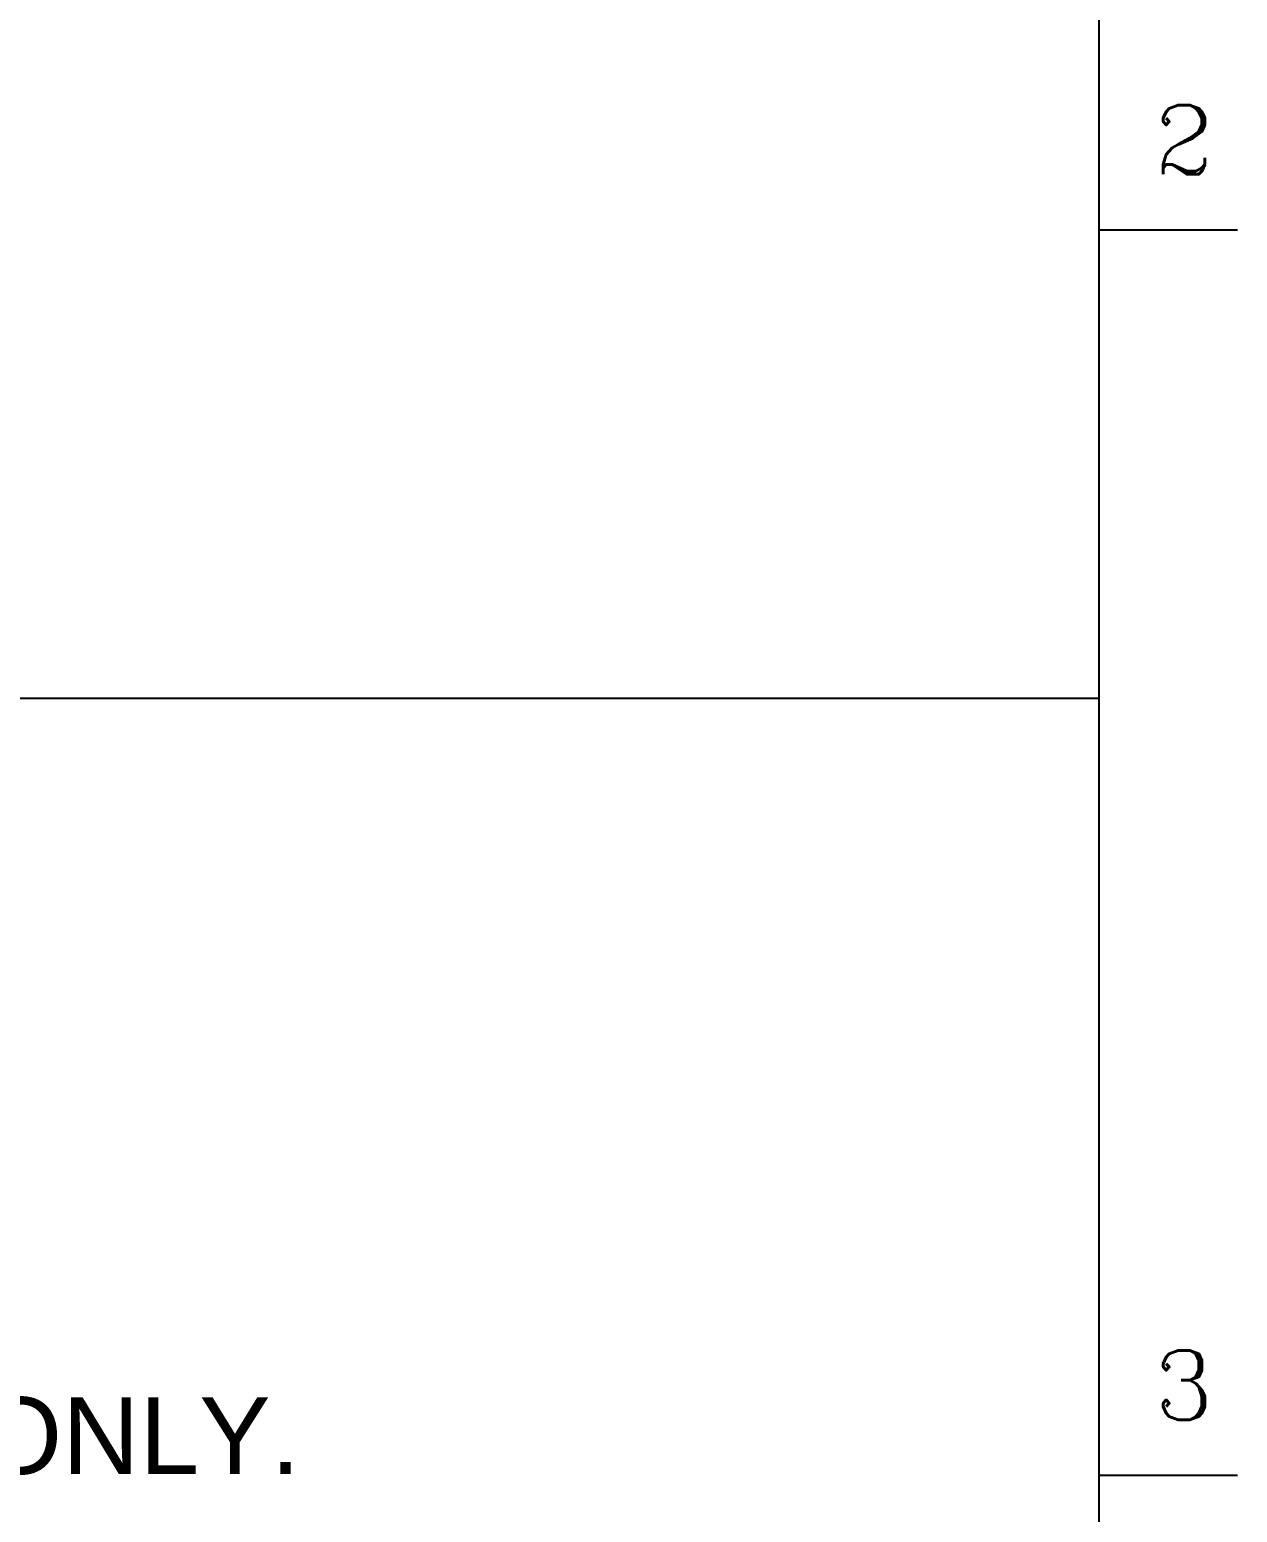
# Model space of a CAD drawing. Header units: millimetres. Extents: x 2448621 to 2484291, y -423869 to -398639.
# Drawn here: x 2481872 to 2483761, y -405066 to -402748 of the extents above; entities that cross this region are included whole.
import ezdxf
from ezdxf.enums import TextEntityAlignment as Align

# ---------------------------------------------------------------- set-up
doc = ezdxf.new("R2010")
doc.units = ezdxf.units.MM
doc.header["$LTSCALE"] = 30
for name, color, linetype in [('1', 7, 'Continuous'), ('C_TEXT_01', 2, 'Continuous'), ('TAN-TIT', 30, 'Continuous'), ('나중에 삭제', 7, 'Continuous')]:
    doc.layers.add(name, color=color, linetype=linetype)
doc.styles.add('Arial', font='arial.ttf')
doc.styles.add('COM', font='COMPLEX', dxfattribs={"height": 5})

# ---------------------------------------------------------------- blocks, each defined once
blk = doc.blocks.new('BORDER')
at = {"layer": 'TAN-TIT'}
for p, q in [((232823, 3520), (232823, 164680)), ((232823, 138723), (234266, 138723)), ((232823, 125744), (234266, 125744))]:
    blk.add_line(p, q, dxfattribs=at)
at = {"layer": '나중에 삭제', "color": 30, "lineweight": 0}
blk.add_line((232823, 133841), (232823, 164680), dxfattribs=at)
at = {"layer": 'TAN-TIT', "style": 'COM'}
for s, p in [('2', (233400, 139300)), ('3', (233400, 126321))]:
    blk.add_text(s, height=721, dxfattribs=at).set_placement(p)
blk = doc.blocks.new('KEY PLAN_NEW')
at = {"layer": 'TAN-TIT'}
blk.add_lwpolyline([(-3958.6, -3083.9), (0, -3083.9), (0, 0), (-3958.6, 0)], close=True, dxfattribs=at)

msp = doc.modelspace()

# ---------------------------------------------------------------- block references
at = {"xscale": 1.5, "yscale": 1.5, "zscale": 1.5}
msp.add_blockref('KEY PLAN_NEW', (2483544.9, -399167.4), dxfattribs=at)
at = {"layer": '1', "xscale": 0.15, "yscale": 0.15, "zscale": 0.15}
msp.add_blockref('BORDER', (2448621.4, -423869.4), dxfattribs=at)

# ---------------------------------------------------------------- texts
at = {"layer": 'C_TEXT_01', "style": 'Arial'}
msp.add_text('1. THIS CONCEPT DRAWING IS FOR REFERENCE ONLY.', height=120, dxfattribs=at).set_placement((2477769.6, -404946.1), align=Align.MIDDLE_LEFT)

doc.saveas('drawing.dxf')
